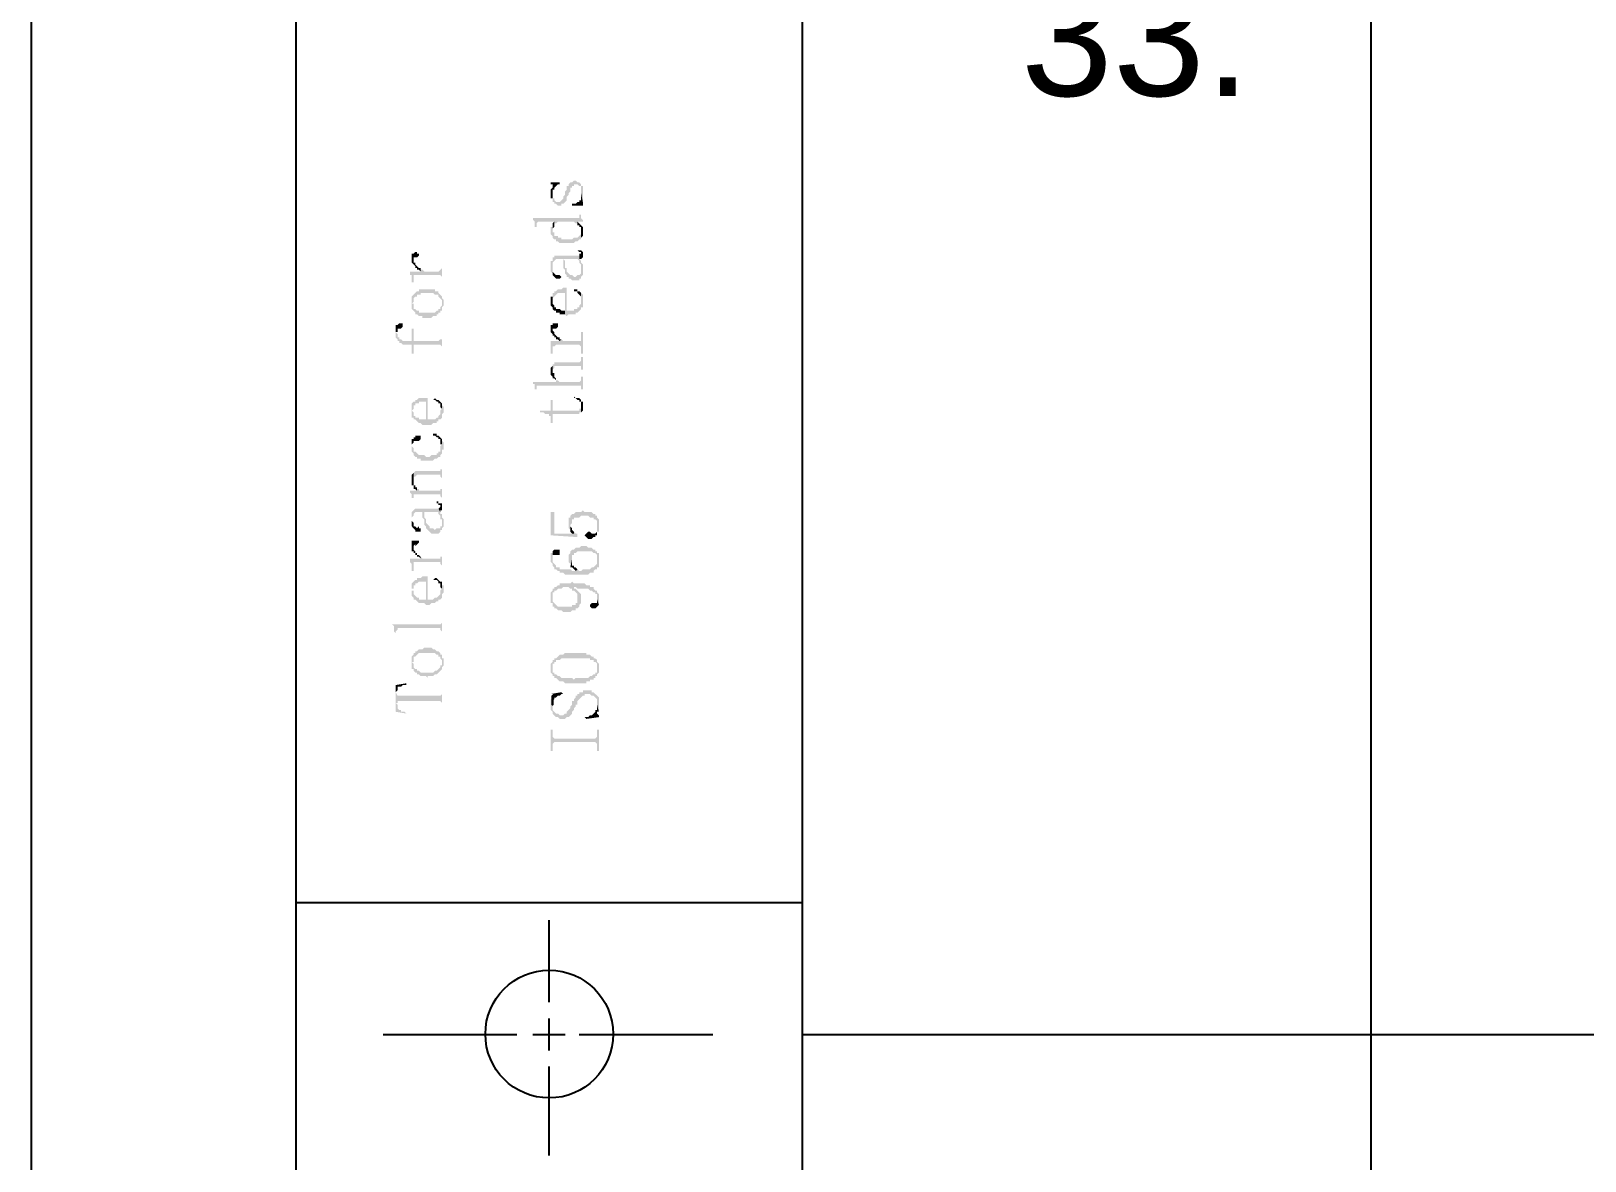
# Model space of a CAD drawing. Header units: millimetres. Extents: x 7018 to 13530, y 4187 to 5692.
# Drawn here: x 9826.37 to 9865.72, y 5070.62 to 5099.23 of the extents above; entities that cross this region are included whole.
import ezdxf

# ---------------------------------------------------------------- set-up
doc = ezdxf.new("R2010")
doc.units = ezdxf.units.MM
doc.styles.get("Standard").update_dxf_attribs({"font": 'arial.ttf'})

msp = doc.modelspace()

# ---------------------------------------------------------------- hatches: boundary and pattern name
at = {"transparency": 33554559}
for points in [[(9839.53, 5095.393), (9839.53, 5095.348), (9839.575, 5095.348), (9839.575, 5094.942), (9839.575, 5095.122), (9839.575, 5095.213), (9839.62, 5095.213), (9839.62, 5095.258), (9839.666, 5095.303), (9839.666, 5095.303), (9839.711, 5095.348), (9839.756, 5095.348), (9839.756, 5095.393)], [(9839.575, 5094.942), (9839.575, 5094.897), (9839.62, 5094.897), (9839.62, 5094.852), (9839.666, 5094.852), (9839.711, 5094.806), (9839.801, 5094.806), (9839.801, 5094.852), (9839.846, 5094.852), (9839.891, 5094.897), (9839.891, 5094.897), (9839.936, 5094.942), (9839.936, 5095.032), (9839.981, 5095.077), (9839.981, 5095.122), (9840.027, 5095.167), (9840.027, 5095.258), (9840.072, 5095.258), (9840.072, 5095.303), (9840.117, 5095.303), (9840.117, 5095.348), (9840.207, 5095.348), (9840.252, 5095.303), (9840.297, 5095.303), (9840.297, 5095.258), (9840.297, 5095.122), (9840.343, 5094.897), (9840.343, 5094.942), (9840.343, 5095.032), (9840.343, 5095.213), (9840.343, 5095.303), (9840.297, 5095.303), (9840.297, 5095.348), (9840.297, 5095.348), (9840.252, 5095.393), (9840.207, 5095.393), (9840.162, 5095.438), (9840.117, 5095.438), (9840.072, 5095.393), (9840.027, 5095.393), (9839.981, 5095.348), (9839.981, 5095.303), (9839.936, 5095.303), (9839.936, 5095.213), (9839.891, 5095.167), (9839.891, 5095.077), (9839.846, 5095.032), (9839.846, 5094.987), (9839.801, 5094.942), (9839.801, 5094.942), (9839.756, 5094.897), (9839.666, 5094.897), (9839.62, 5094.942), (9839.62, 5094.987), (9839.575, 5094.987), (9839.575, 5095.122)], [(9839.53, 5095.122), (9839.53, 5094.987), (9839.575, 5094.987), (9839.575, 5094.942), (9839.575, 5095.303), (9839.575, 5095.258), (9839.53, 5095.213)], [(9840.072, 5094.852), (9840.072, 5094.806), (9840.343, 5094.806), (9840.343, 5094.852), (9840.343, 5094.897), (9840.343, 5094.897), (9840.297, 5095.122), (9840.297, 5095.032), (9840.297, 5094.942), (9840.252, 5094.942), (9840.252, 5094.897), (9840.207, 5094.897), (9840.162, 5094.852), (9840.117, 5094.852)], [(9839.079, 5094.49), (9839.079, 5094.445), (9839.124, 5094.4), (9839.124, 5094.265), (9839.169, 5094.265), (9839.169, 5094.355), (9839.169, 5094.355), (9839.214, 5094.4), (9839.62, 5094.4), (9839.62, 5094.355), (9839.666, 5094.355), (9839.711, 5094.4), (9840.117, 5094.4), (9840.162, 5094.355), (9840.207, 5094.355), (9840.207, 5094.4), (9840.343, 5094.4), (9840.343, 5094.445), (9840.297, 5094.49), (9840.297, 5094.581), (9840.252, 5094.581), (9840.252, 5094.536), (9840.252, 5094.49), (9840.207, 5094.49)], [(9839.53, 5094.175), (9839.53, 5094.084), (9839.575, 5094.039), (9839.575, 5093.994), (9839.62, 5093.949), (9839.666, 5093.949), (9839.666, 5093.904), (9839.711, 5093.904), (9839.756, 5093.859), (9840.117, 5093.859), (9840.162, 5093.904), (9840.207, 5093.904), (9840.252, 5093.949), (9840.297, 5093.949), (9840.297, 5094.175), (9840.297, 5094.084), (9840.252, 5094.039), (9840.252, 5094.039), (9840.207, 5093.994), (9840.117, 5093.994), (9840.072, 5093.949), (9839.801, 5093.949), (9839.801, 5093.994), (9839.711, 5093.994), (9839.711, 5094.039), (9839.62, 5094.039), (9839.62, 5094.129), (9839.575, 5094.129), (9839.575, 5094.31), (9839.575, 5094.265), (9839.53, 5094.265), (9839.53, 5094.22)], [(9839.575, 5094.31), (9839.575, 5094.175), (9839.575, 5094.22), (9839.62, 5094.265), (9839.62, 5094.31), (9839.62, 5094.4), (9839.62, 5094.4), (9839.575, 5094.355)], [(9840.207, 5094.355), (9840.207, 5094.31), (9840.252, 5094.31), (9840.252, 5094.265), (9840.297, 5094.265), (9840.297, 5093.994), (9840.343, 5094.039), (9840.343, 5094.175), (9840.343, 5094.22), (9840.343, 5094.265), (9840.297, 5094.31), (9840.297, 5094.31), (9840.252, 5094.355), (9840.252, 5094.355), (9840.207, 5094.4)], [(9836.01, 5093.452), (9836.01, 5093.362), (9836.01, 5093.362), (9836.055, 5093.317), (9836.055, 5093.452), (9836.055, 5093.498), (9836.145, 5093.498), (9836.19, 5093.543), (9836.19, 5093.588), (9836.145, 5093.588), (9836.145, 5093.633), (9836.1, 5093.633), (9836.055, 5093.588), (9836.01, 5093.588), (9836.01, 5093.498)], [(9836.055, 5093.317), (9836.055, 5093.317), (9836.1, 5093.272), (9836.1, 5093.227), (9836.145, 5093.227), (9836.145, 5093.182), (9836.19, 5093.182), (9836.235, 5093.137), (9836.235, 5093.227), (9836.19, 5093.227), (9836.145, 5093.272), (9836.145, 5093.272), (9836.1, 5093.317), (9836.1, 5093.362), (9836.055, 5093.362), (9836.055, 5093.452)], [(9839.53, 5093.272), (9839.53, 5093.227), (9839.53, 5093.137), (9839.575, 5093.091), (9839.575, 5093.046), (9839.575, 5093.272), (9839.575, 5093.362), (9839.62, 5093.407), (9839.62, 5093.407), (9839.666, 5093.452), (9839.846, 5093.452), (9839.846, 5093.227), (9839.846, 5093.452), (9840.207, 5093.452), (9840.252, 5093.407), (9840.252, 5093.362), (9840.252, 5093.362), (9840.297, 5093.317), (9840.297, 5093.272), (9840.297, 5093.182), (9840.297, 5093.362), (9840.297, 5093.407), (9840.252, 5093.452), (9840.252, 5093.543), (9839.62, 5093.543), (9839.62, 5093.498), (9839.575, 5093.498), (9839.575, 5093.407), (9839.53, 5093.407), (9839.53, 5093.317)], [(9839.846, 5093.227), (9839.891, 5093.182), (9839.891, 5093.091), (9839.891, 5093.091), (9839.936, 5093.046), (9839.936, 5093.001), (9839.981, 5093.001), (9839.981, 5092.956), (9840.027, 5092.956), (9840.072, 5092.911), (9840.252, 5092.911), (9840.252, 5092.956), (9840.297, 5092.956), (9840.297, 5093.001), (9840.343, 5093.046), (9840.343, 5093.182), (9840.343, 5093.272), (9840.343, 5093.317), (9840.343, 5093.317), (9840.297, 5093.362), (9840.297, 5093.091), (9840.297, 5093.091), (9840.252, 5093.046), (9840.207, 5093.046), (9840.162, 5093.001), (9840.117, 5093.001), (9840.072, 5093.046), (9840.027, 5093.046), (9839.981, 5093.091), (9839.981, 5093.091), (9839.936, 5093.137), (9839.936, 5093.227), (9839.891, 5093.227), (9839.891, 5093.407), (9839.846, 5093.452)], [(9840.162, 5093.678), (9840.207, 5093.678), (9840.252, 5093.633), (9840.297, 5093.633), (9840.297, 5093.452), (9840.343, 5093.498), (9840.343, 5093.588), (9840.343, 5093.633), (9840.297, 5093.678), (9840.207, 5093.678)], [(9840.252, 5093.543), (9840.252, 5093.452), (9840.297, 5093.452), (9840.297, 5093.588), (9840.252, 5093.588)], [(9835.965, 5093.137), (9835.965, 5093.046), (9836.01, 5093.046), (9836.01, 5092.956), (9836.01, 5092.866), (9836.055, 5092.866), (9836.055, 5093.001), (9836.055, 5093.046), (9836.732, 5093.046), (9836.777, 5093.001), (9836.777, 5092.866), (9836.777, 5093.362), (9836.777, 5093.227), (9836.777, 5093.227), (9836.732, 5093.182), (9836.732, 5093.182), (9836.687, 5093.137), (9836.326, 5093.137), (9836.281, 5093.182), (9836.235, 5093.182), (9836.235, 5093.137)], [(9839.575, 5093.046), (9839.575, 5093.046), (9839.62, 5093.001), (9839.62, 5093.001), (9839.666, 5092.956), (9839.756, 5092.956), (9839.801, 5093.001), (9839.756, 5093.046), (9839.666, 5093.046), (9839.62, 5093.091), (9839.62, 5093.091), (9839.575, 5093.137), (9839.575, 5093.272)], [(9836.01, 5092.505), (9836.01, 5092.324), (9836.01, 5092.324), (9836.055, 5092.369), (9836.055, 5092.414), (9836.055, 5092.46), (9836.1, 5092.505), (9836.145, 5092.505), (9836.145, 5092.55), (9836.235, 5092.55), (9836.235, 5092.595), (9836.551, 5092.595), (9836.597, 5092.55), (9836.687, 5092.55), (9836.687, 5092.505), (9836.687, 5092.505), (9836.732, 5092.46), (9836.732, 5092.46), (9836.777, 5092.414), (9836.777, 5092.144), (9836.777, 5092.234), (9836.822, 5092.279), (9836.822, 5092.369), (9836.822, 5092.414), (9836.777, 5092.46), (9836.777, 5092.505), (9836.777, 5092.505), (9836.732, 5092.55), (9836.732, 5092.55), (9836.687, 5092.595), (9836.687, 5092.64), (9836.597, 5092.64), (9836.597, 5092.685), (9836.19, 5092.685), (9836.19, 5092.64), (9836.145, 5092.64), (9836.1, 5092.595), (9836.1, 5092.595), (9836.055, 5092.55), (9836.055, 5092.55)], [(9839.575, 5092.505), (9839.575, 5092.414), (9839.575, 5092.46), (9839.575, 5092.46), (9839.62, 5092.505), (9839.62, 5092.505), (9839.666, 5092.55), (9839.666, 5092.55), (9839.711, 5092.595), (9839.891, 5092.595), (9839.891, 5092.053), (9839.936, 5092.008), (9839.936, 5092.008), (9839.981, 5092.053), (9840.162, 5092.053), (9840.162, 5092.098), (9840.207, 5092.098), (9840.252, 5092.144), (9840.252, 5092.144), (9840.297, 5092.189), (9840.297, 5092.234), (9840.343, 5092.234), (9840.343, 5092.414), (9840.343, 5092.505), (9840.343, 5092.55), (9840.297, 5092.595), (9840.297, 5092.414), (9840.297, 5092.324), (9840.297, 5092.324), (9840.252, 5092.279), (9840.252, 5092.234), (9840.207, 5092.234), (9840.207, 5092.189), (9840.117, 5092.189), (9840.117, 5092.144), (9839.936, 5092.144), (9839.936, 5092.73), (9839.846, 5092.73), (9839.801, 5092.685), (9839.711, 5092.685), (9839.666, 5092.64), (9839.62, 5092.64), (9839.62, 5092.595), (9839.575, 5092.595), (9839.575, 5092.55)], [(9840.117, 5092.685), (9840.117, 5092.64), (9840.207, 5092.64), (9840.207, 5092.595), (9840.252, 5092.55), (9840.252, 5092.55), (9840.297, 5092.505), (9840.297, 5092.414), (9840.297, 5092.595), (9840.297, 5092.595), (9840.252, 5092.64), (9840.207, 5092.64), (9840.207, 5092.685)], [(9836.01, 5092.324), (9836.01, 5092.189), (9836.01, 5092.189), (9836.055, 5092.144), (9836.055, 5092.144), (9836.1, 5092.098), (9836.1, 5092.053), (9836.145, 5092.053), (9836.19, 5092.008), (9836.281, 5092.008), (9836.281, 5091.963), (9836.506, 5091.963), (9836.551, 5092.008), (9836.642, 5092.008), (9836.642, 5092.053), (9836.687, 5092.053), (9836.687, 5092.098), (9836.732, 5092.098), (9836.732, 5092.144), (9836.777, 5092.144), (9836.777, 5092.324), (9836.777, 5092.279), (9836.732, 5092.234), (9836.732, 5092.189), (9836.687, 5092.189), (9836.687, 5092.144), (9836.642, 5092.144), (9836.597, 5092.098), (9836.19, 5092.098), (9836.19, 5092.144), (9836.145, 5092.144), (9836.1, 5092.189), (9836.055, 5092.189), (9836.055, 5092.324), (9836.01, 5092.324), (9836.01, 5092.505), (9836.01, 5092.46), (9836.01, 5092.369)], [(9839.53, 5092.369), (9839.53, 5092.279), (9839.575, 5092.234), (9839.575, 5092.189), (9839.62, 5092.144), (9839.666, 5092.144), (9839.666, 5092.098), (9839.756, 5092.098), (9839.756, 5092.053), (9839.891, 5092.053), (9839.891, 5092.144), (9839.801, 5092.144), (9839.756, 5092.189), (9839.666, 5092.189), (9839.666, 5092.234), (9839.62, 5092.234), (9839.62, 5092.279), (9839.62, 5092.279), (9839.575, 5092.324), (9839.575, 5092.505), (9839.53, 5092.505), (9839.53, 5092.414)], [(9835.604, 5091.783), (9835.604, 5091.602), (9835.649, 5091.602), (9835.649, 5091.692), (9835.739, 5091.692), (9835.784, 5091.737), (9835.784, 5091.828), (9835.694, 5091.828), (9835.649, 5091.783)], [(9839.53, 5091.692), (9839.53, 5091.602), (9839.53, 5091.602), (9839.575, 5091.557), (9839.575, 5091.512), (9839.575, 5091.692), (9839.666, 5091.692), (9839.711, 5091.737), (9839.711, 5091.783), (9839.711, 5091.828), (9839.575, 5091.828), (9839.575, 5091.783), (9839.53, 5091.783), (9839.53, 5091.737)], [(9835.604, 5091.602), (9835.604, 5091.467), (9835.604, 5091.467), (9835.649, 5091.421), (9835.649, 5091.376), (9835.694, 5091.376), (9835.694, 5091.331), (9835.739, 5091.331), (9835.784, 5091.286), (9836.01, 5091.286), (9836.01, 5091.06), (9836.055, 5091.06), (9836.055, 5091.286), (9836.732, 5091.286), (9836.777, 5091.241), (9836.777, 5091.106), (9836.777, 5091.647), (9836.777, 5091.421), (9836.732, 5091.421), (9836.687, 5091.376), (9836.055, 5091.376), (9836.055, 5091.692), (9836.01, 5091.692), (9836.01, 5091.376), (9835.784, 5091.376), (9835.739, 5091.421), (9835.694, 5091.421), (9835.694, 5091.467), (9835.649, 5091.467), (9835.649, 5091.557), (9835.604, 5091.602), (9835.604, 5091.783), (9835.604, 5091.692), (9835.604, 5091.647)], [(9839.53, 5091.376), (9839.53, 5091.331), (9839.53, 5091.241), (9839.53, 5091.06), (9839.575, 5091.06), (9839.575, 5091.241), (9839.62, 5091.241), (9839.666, 5091.286), (9840.252, 5091.286), (9840.297, 5091.241), (9840.297, 5091.06), (9840.343, 5091.06), (9840.343, 5091.602), (9840.297, 5091.602), (9840.297, 5091.421), (9840.297, 5091.376), (9839.846, 5091.376), (9839.801, 5091.421), (9839.756, 5091.376)], [(9839.575, 5091.512), (9839.62, 5091.512), (9839.62, 5091.467), (9839.666, 5091.467), (9839.666, 5091.421), (9839.711, 5091.421), (9839.756, 5091.376), (9839.756, 5091.376), (9839.801, 5091.421), (9839.756, 5091.421), (9839.756, 5091.467), (9839.711, 5091.467), (9839.666, 5091.512), (9839.666, 5091.512), (9839.62, 5091.557), (9839.62, 5091.602), (9839.575, 5091.647), (9839.575, 5091.647)], [(9839.53, 5090.609), (9839.53, 5090.519), (9839.575, 5090.474), (9839.575, 5090.429), (9839.62, 5090.429), (9839.666, 5090.383), (9839.666, 5090.338), (9839.666, 5090.429), (9839.62, 5090.474), (9839.62, 5090.564), (9839.575, 5090.564), (9839.575, 5090.79), (9839.575, 5090.745), (9839.53, 5090.699), (9839.53, 5090.654)], [(9839.575, 5090.79), (9839.575, 5090.609), (9839.575, 5090.654), (9839.62, 5090.699), (9839.62, 5090.745), (9840.297, 5090.745), (9840.297, 5090.654), (9840.343, 5090.654), (9840.343, 5090.97), (9840.297, 5090.97), (9840.297, 5090.88), (9840.297, 5090.88), (9840.252, 5090.835), (9839.62, 5090.835), (9839.62, 5090.79)], [(9839.079, 5090.338), (9839.079, 5090.293), (9839.124, 5090.293), (9839.124, 5090.248), (9839.124, 5090.158), (9839.169, 5090.158), (9839.169, 5090.203), (9839.169, 5090.248), (9840.297, 5090.248), (9840.297, 5090.158), (9840.343, 5090.158), (9840.343, 5090.474), (9840.297, 5090.474), (9840.297, 5090.383), (9840.297, 5090.383), (9840.252, 5090.338), (9839.756, 5090.338), (9839.711, 5090.383), (9839.666, 5090.383), (9839.666, 5090.338)], [(9836.01, 5089.752), (9836.01, 5089.616), (9836.01, 5089.616), (9836.055, 5089.661), (9836.055, 5089.752), (9836.1, 5089.752), (9836.1, 5089.797), (9836.19, 5089.797), (9836.19, 5089.842), (9836.371, 5089.842), (9836.371, 5089.255), (9836.506, 5089.255), (9836.551, 5089.3), (9836.642, 5089.3), (9836.642, 5089.345), (9836.687, 5089.345), (9836.687, 5089.391), (9836.732, 5089.391), (9836.777, 5089.436), (9836.777, 5089.481), (9836.777, 5089.526), (9836.822, 5089.571), (9836.822, 5089.616), (9836.822, 5089.706), (9836.822, 5089.706), (9836.777, 5089.752), (9836.777, 5089.797), (9836.777, 5089.661), (9836.777, 5089.661), (9836.732, 5089.616), (9836.732, 5089.526), (9836.732, 5089.526), (9836.687, 5089.481), (9836.687, 5089.436), (9836.642, 5089.436), (9836.597, 5089.391), (9836.416, 5089.391), (9836.416, 5089.932), (9836.19, 5089.932), (9836.145, 5089.887), (9836.1, 5089.887), (9836.1, 5089.842), (9836.055, 5089.842), (9836.01, 5089.797)], [(9836.551, 5089.887), (9836.597, 5089.887), (9836.642, 5089.842), (9836.687, 5089.842), (9836.687, 5089.797), (9836.732, 5089.797), (9836.732, 5089.706), (9836.732, 5089.706), (9836.777, 5089.661), (9836.777, 5089.797), (9836.732, 5089.842), (9836.687, 5089.887), (9836.642, 5089.887), (9836.597, 5089.932), (9836.597, 5089.932)], [(9839.259, 5089.616), (9839.259, 5089.571), (9839.35, 5089.571), (9839.395, 5089.526), (9839.485, 5089.526), (9839.485, 5089.481), (9839.53, 5089.481), (9839.53, 5089.3), (9839.575, 5089.3), (9839.575, 5089.526), (9840.252, 5089.526), (9840.252, 5089.571), (9840.297, 5089.571), (9840.297, 5089.752), (9840.297, 5089.661), (9840.252, 5089.661), (9840.252, 5089.616), (9839.575, 5089.616), (9839.575, 5089.887), (9839.53, 5089.887), (9839.53, 5089.616)], [(9840.117, 5089.932), (9840.162, 5089.932), (9840.207, 5089.887), (9840.252, 5089.887), (9840.252, 5089.842), (9840.297, 5089.842), (9840.297, 5089.571), (9840.343, 5089.616), (9840.343, 5089.706), (9840.343, 5089.752), (9840.343, 5089.842), (9840.297, 5089.842), (9840.297, 5089.887), (9840.297, 5089.887), (9840.252, 5089.932), (9840.162, 5089.932), (9840.117, 5089.977)], [(9836.01, 5089.616), (9836.01, 5089.571), (9836.01, 5089.436), (9836.055, 5089.436), (9836.055, 5089.391), (9836.1, 5089.391), (9836.145, 5089.345), (9836.145, 5089.345), (9836.19, 5089.3), (9836.235, 5089.3), (9836.281, 5089.255), (9836.371, 5089.255), (9836.371, 5089.391), (9836.19, 5089.391), (9836.19, 5089.436), (9836.1, 5089.436), (9836.1, 5089.481), (9836.055, 5089.481), (9836.055, 5089.571), (9836.055, 5089.571), (9836.01, 5089.616), (9836.01, 5089.752), (9836.01, 5089.706), (9836.01, 5089.661)], [(9836.01, 5088.714), (9836.01, 5088.578), (9836.01, 5088.759), (9836.055, 5088.804), (9836.055, 5088.849), (9836.19, 5088.849), (9836.235, 5088.894), (9836.235, 5088.939), (9836.235, 5088.984), (9836.1, 5088.984), (9836.1, 5088.939), (9836.055, 5088.939), (9836.055, 5088.894), (9836.01, 5088.894), (9836.01, 5088.759)], [(9836.01, 5088.578), (9836.055, 5088.533), (9836.055, 5088.488), (9836.055, 5088.488), (9836.1, 5088.443), (9836.145, 5088.443), (9836.145, 5088.398), (9836.235, 5088.398), (9836.235, 5088.352), (9836.551, 5088.352), (9836.597, 5088.398), (9836.642, 5088.398), (9836.687, 5088.443), (9836.732, 5088.443), (9836.732, 5088.488), (9836.777, 5088.533), (9836.777, 5088.623), (9836.822, 5088.623), (9836.822, 5088.759), (9836.822, 5088.804), (9836.777, 5088.849), (9836.777, 5088.894), (9836.777, 5088.759), (9836.777, 5088.759), (9836.732, 5088.714), (9836.732, 5088.578), (9836.687, 5088.578), (9836.687, 5088.533), (9836.642, 5088.533), (9836.642, 5088.488), (9836.506, 5088.488), (9836.461, 5088.443), (9836.371, 5088.443), (9836.326, 5088.488), (9836.19, 5088.488), (9836.145, 5088.533), (9836.145, 5088.533), (9836.1, 5088.578), (9836.055, 5088.578), (9836.055, 5088.668), (9836.055, 5088.668), (9836.01, 5088.714)], [(9836.551, 5088.984), (9836.597, 5088.984), (9836.642, 5088.939), (9836.687, 5088.939), (9836.687, 5088.894), (9836.732, 5088.894), (9836.732, 5088.759), (9836.777, 5088.759), (9836.777, 5088.894), (9836.732, 5088.939), (9836.732, 5088.939), (9836.687, 5088.984), (9836.642, 5088.984), (9836.642, 5089.029), (9836.551, 5089.029)], [(9836.01, 5087.856), (9836.01, 5087.766), (9836.01, 5087.721), (9836.055, 5087.721), (9836.055, 5087.63), (9836.1, 5087.63), (9836.145, 5087.585), (9836.145, 5087.676), (9836.1, 5087.676), (9836.1, 5087.721), (9836.055, 5087.721), (9836.055, 5088.037), (9836.01, 5087.991), (9836.01, 5087.946), (9836.01, 5087.901)], [(9836.055, 5088.037), (9836.055, 5087.856), (9836.055, 5087.946), (9836.1, 5087.946), (9836.145, 5087.991), (9836.732, 5087.991), (9836.732, 5087.946), (9836.777, 5087.901), (9836.777, 5088.172), (9836.777, 5088.127), (9836.732, 5088.127), (9836.732, 5088.082), (9836.1, 5088.082), (9836.055, 5088.037)], [(9835.965, 5087.585), (9835.965, 5087.54), (9836.01, 5087.495), (9836.01, 5087.405), (9836.055, 5087.405), (9836.055, 5087.495), (9836.732, 5087.495), (9836.732, 5087.45), (9836.777, 5087.405), (9836.777, 5087.676), (9836.777, 5087.63), (9836.732, 5087.63), (9836.732, 5087.585), (9836.19, 5087.585), (9836.19, 5087.63), (9836.145, 5087.63), (9836.145, 5087.585)], [(9836.01, 5086.863), (9836.01, 5086.818), (9836.01, 5086.683), (9836.01, 5086.908), (9836.055, 5086.953), (9836.055, 5086.999), (9836.055, 5086.999), (9836.1, 5087.044), (9836.281, 5087.044), (9836.281, 5086.908), (9836.326, 5086.863), (9836.326, 5086.818), (9836.326, 5087.044), (9836.687, 5087.044), (9836.687, 5086.999), (9836.732, 5086.953), (9836.732, 5086.863), (9836.777, 5086.863), (9836.777, 5086.773), (9836.777, 5086.999), (9836.732, 5086.999), (9836.732, 5087.044), (9836.687, 5087.134), (9836.1, 5087.134), (9836.055, 5087.089), (9836.055, 5087.089), (9836.01, 5087.044), (9836.01, 5086.999), (9836.01, 5086.908)], [(9836.642, 5087.314), (9836.642, 5087.269), (9836.687, 5087.269), (9836.687, 5087.224), (9836.732, 5087.224), (9836.732, 5087.089), (9836.777, 5087.089), (9836.777, 5087.224), (9836.777, 5087.269), (9836.687, 5087.269), (9836.687, 5087.314)], [(9836.687, 5087.134), (9836.732, 5087.044), (9836.732, 5087.179), (9836.732, 5087.179)], [(9836.01, 5086.683), (9836.055, 5086.637), (9836.055, 5086.637), (9836.1, 5086.592), (9836.1, 5086.547), (9836.235, 5086.547), (9836.235, 5086.637), (9836.19, 5086.637), (9836.19, 5086.683), (9836.145, 5086.637), (9836.145, 5086.637), (9836.1, 5086.683), (9836.055, 5086.683), (9836.055, 5086.728), (9836.055, 5086.773), (9836.01, 5086.818), (9836.01, 5086.863)], [(9836.326, 5086.818), (9836.326, 5086.728), (9836.371, 5086.683), (9836.371, 5086.637), (9836.371, 5086.637), (9836.416, 5086.592), (9836.416, 5086.592), (9836.461, 5086.547), (9836.461, 5086.547), (9836.506, 5086.502), (9836.687, 5086.502), (9836.732, 5086.547), (9836.732, 5086.592), (9836.777, 5086.592), (9836.777, 5086.637), (9836.777, 5086.637), (9836.822, 5086.683), (9836.822, 5086.773), (9836.822, 5086.863), (9836.777, 5086.908), (9836.777, 5086.953), (9836.777, 5086.683), (9836.732, 5086.683), (9836.732, 5086.637), (9836.642, 5086.637), (9836.597, 5086.592), (9836.551, 5086.637), (9836.461, 5086.637), (9836.461, 5086.683), (9836.416, 5086.728), (9836.416, 5086.728), (9836.371, 5086.773), (9836.371, 5086.818), (9836.371, 5086.863), (9836.326, 5086.908), (9836.326, 5087.044)], [(9839.53, 5087.044), (9839.53, 5086.457), (9840.207, 5086.412), (9840.207, 5086.502), (9840.162, 5086.502), (9840.117, 5086.547), (9840.117, 5086.502), (9839.62, 5086.502), (9839.62, 5087.044)], [(9839.981, 5086.773), (9839.981, 5086.637), (9839.981, 5086.637), (9840.027, 5086.592), (9840.027, 5086.547), (9840.027, 5086.728), (9840.027, 5086.728), (9840.072, 5086.773), (9840.072, 5086.863), (9840.117, 5086.863), (9840.117, 5086.908), (9840.252, 5086.908), (9840.297, 5086.953), (9840.478, 5086.953), (9840.523, 5086.908), (9840.613, 5086.908), (9840.613, 5086.863), (9840.658, 5086.863), (9840.704, 5086.818), (9840.704, 5086.547), (9840.749, 5086.547), (9840.749, 5086.683), (9840.749, 5086.863), (9840.749, 5086.863), (9840.704, 5086.908), (9840.704, 5086.953), (9840.658, 5086.953), (9840.658, 5086.999), (9840.613, 5086.999), (9840.568, 5087.044), (9840.388, 5087.044), (9840.343, 5087.089), (9840.343, 5087.089), (9840.297, 5087.044), (9840.162, 5087.044), (9840.117, 5086.999), (9840.072, 5086.999), (9840.027, 5086.953), (9840.027, 5086.908), (9839.981, 5086.908), (9839.981, 5086.818), (9839.981, 5086.818)], [(9840.027, 5086.547), (9840.027, 5086.547), (9840.072, 5086.502), (9840.117, 5086.502), (9840.117, 5086.547), (9840.117, 5086.547), (9840.072, 5086.592), (9840.072, 5086.637), (9840.072, 5086.637), (9840.027, 5086.683), (9840.027, 5086.728)], [(9836.01, 5086.186), (9836.01, 5086.051), (9836.055, 5086.051), (9836.055, 5086.186), (9836.055, 5086.186), (9836.1, 5086.231), (9836.1, 5086.186), (9836.145, 5086.231), (9836.145, 5086.231), (9836.19, 5086.276), (9836.19, 5086.322), (9836.01, 5086.322), (9836.01, 5086.231)], [(9840.388, 5086.457), (9840.388, 5086.457), (9840.433, 5086.412), (9840.433, 5086.412), (9840.478, 5086.367), (9840.568, 5086.367), (9840.613, 5086.412), (9840.658, 5086.412), (9840.658, 5086.457), (9840.704, 5086.457), (9840.704, 5086.683), (9840.704, 5086.547), (9840.704, 5086.547), (9840.658, 5086.502), (9840.568, 5086.502), (9840.523, 5086.547), (9840.478, 5086.547), (9840.433, 5086.502), (9840.433, 5086.502)], [(9835.965, 5085.87), (9835.965, 5085.78), (9836.01, 5085.735), (9836.01, 5085.645), (9836.01, 5085.554), (9836.055, 5085.554), (9836.055, 5085.78), (9836.732, 5085.78), (9836.732, 5085.735), (9836.777, 5085.69), (9836.777, 5085.554), (9836.777, 5086.096), (9836.777, 5085.915), (9836.732, 5085.915), (9836.732, 5085.87), (9836.281, 5085.87), (9836.235, 5085.915), (9836.235, 5085.87)], [(9836.055, 5086.051), (9836.055, 5086.006), (9836.1, 5086.006), (9836.1, 5085.96), (9836.145, 5085.96), (9836.145, 5085.915), (9836.19, 5085.915), (9836.235, 5085.87), (9836.235, 5085.915), (9836.235, 5085.915), (9836.19, 5085.96), (9836.145, 5085.96), (9836.145, 5086.006), (9836.1, 5086.006), (9836.1, 5086.051), (9836.1, 5086.051), (9836.055, 5086.096), (9836.055, 5086.141), (9836.055, 5086.141)], [(9839.53, 5085.87), (9839.53, 5085.78), (9839.53, 5085.78), (9839.575, 5085.735), (9839.575, 5085.69), (9839.575, 5085.69), (9839.62, 5085.645), (9839.62, 5085.599), (9839.666, 5085.599), (9839.711, 5085.554), (9839.756, 5085.554), (9839.756, 5085.509), (9839.846, 5085.509), (9839.891, 5085.464), (9840.478, 5085.464), (9840.523, 5085.509), (9840.613, 5085.509), (9840.613, 5085.554), (9840.613, 5085.554), (9840.658, 5085.599), (9840.704, 5085.599), (9840.704, 5085.645), (9840.749, 5085.645), (9840.704, 5085.825), (9840.704, 5085.735), (9840.704, 5085.735), (9840.658, 5085.69), (9840.658, 5085.69), (9840.613, 5085.645), (9840.568, 5085.645), (9840.523, 5085.599), (9840.343, 5085.599), (9840.297, 5085.554), (9840.252, 5085.554), (9840.207, 5085.599), (9840.207, 5085.599), (9840.162, 5085.554), (9840.072, 5085.554), (9840.027, 5085.599), (9839.756, 5085.599), (9839.756, 5085.645), (9839.666, 5085.645), (9839.666, 5085.69), (9839.62, 5085.735), (9839.62, 5085.735), (9839.575, 5085.78), (9839.575, 5085.825), (9839.575, 5086.006), (9839.53, 5086.006), (9839.53, 5085.915)], [(9839.575, 5086.006), (9839.575, 5085.87), (9839.575, 5085.96), (9839.756, 5085.96), (9839.756, 5086.051), (9839.756, 5086.096), (9839.62, 5086.096), (9839.575, 5086.051)], [(9839.981, 5085.87), (9839.981, 5085.78), (9839.981, 5085.78), (9840.027, 5085.735), (9840.027, 5085.69), (9840.027, 5085.645), (9840.072, 5085.87), (9840.072, 5085.96), (9840.117, 5085.96), (9840.117, 5086.006), (9840.162, 5086.006), (9840.207, 5086.051), (9840.568, 5086.051), (9840.613, 5086.006), (9840.658, 5086.006), (9840.704, 5085.96), (9840.704, 5085.825), (9840.749, 5085.645), (9840.749, 5085.735), (9840.749, 5085.87), (9840.749, 5086.006), (9840.704, 5086.006), (9840.704, 5086.051), (9840.658, 5086.051), (9840.658, 5086.096), (9840.613, 5086.096), (9840.568, 5086.141), (9840.478, 5086.141), (9840.433, 5086.186), (9840.297, 5086.186), (9840.252, 5086.141), (9840.162, 5086.141), (9840.117, 5086.096), (9840.072, 5086.096), (9840.027, 5086.051), (9840.027, 5086.006), (9840.027, 5086.006), (9839.981, 5085.96)], [(9840.027, 5085.645), (9840.072, 5085.645), (9840.117, 5085.599), (9840.117, 5085.599), (9840.162, 5085.554), (9840.207, 5085.599), (9840.162, 5085.645), (9840.117, 5085.645), (9840.117, 5085.69), (9840.072, 5085.69), (9840.072, 5085.735), (9840.072, 5085.87)], [(9836.01, 5085.193), (9836.01, 5085.058), (9836.01, 5085.103), (9836.055, 5085.103), (9836.055, 5085.193), (9836.1, 5085.193), (9836.1, 5085.238), (9836.145, 5085.238), (9836.19, 5085.284), (9836.371, 5085.284), (9836.371, 5084.697), (9836.461, 5084.697), (9836.506, 5084.742), (9836.597, 5084.742), (9836.642, 5084.787), (9836.687, 5084.787), (9836.687, 5084.832), (9836.732, 5084.832), (9836.777, 5084.877), (9836.777, 5084.922), (9836.777, 5084.968), (9836.822, 5085.013), (9836.822, 5085.103), (9836.822, 5085.193), (9836.777, 5085.193), (9836.777, 5085.284), (9836.777, 5085.103), (9836.777, 5085.103), (9836.732, 5085.058), (9836.732, 5084.968), (9836.732, 5084.968), (9836.687, 5084.922), (9836.687, 5084.922), (9836.642, 5084.877), (9836.597, 5084.877), (9836.551, 5084.832), (9836.416, 5084.832), (9836.416, 5085.419), (9836.281, 5085.419), (9836.235, 5085.374), (9836.145, 5085.374), (9836.145, 5085.329), (9836.1, 5085.329), (9836.055, 5085.284), (9836.055, 5085.284), (9836.01, 5085.238)], [(9836.01, 5085.058), (9836.01, 5084.922), (9836.01, 5084.922), (9836.055, 5084.877), (9836.055, 5084.832), (9836.1, 5084.832), (9836.145, 5084.787), (9836.145, 5084.787), (9836.19, 5084.742), (9836.326, 5084.742), (9836.371, 5084.697), (9836.371, 5084.832), (9836.19, 5084.832), (9836.19, 5084.877), (9836.145, 5084.877), (9836.1, 5084.922), (9836.1, 5084.922), (9836.055, 5084.968), (9836.055, 5085.058), (9836.01, 5085.058), (9836.01, 5085.193), (9836.01, 5085.103)], [(9836.551, 5085.329), (9836.642, 5085.329), (9836.687, 5085.284), (9836.687, 5085.238), (9836.732, 5085.238), (9836.732, 5085.193), (9836.732, 5085.148), (9836.777, 5085.103), (9836.777, 5085.284), (9836.732, 5085.284), (9836.687, 5085.329), (9836.687, 5085.329), (9836.642, 5085.374), (9836.597, 5085.374)], [(9839.575, 5085.058), (9839.575, 5084.877), (9839.575, 5084.922), (9839.575, 5085.013), (9839.62, 5085.013), (9839.62, 5085.058), (9839.666, 5085.058), (9839.711, 5085.103), (9839.801, 5085.103), (9839.846, 5085.148), (9839.981, 5085.148), (9840.027, 5085.103), (9840.072, 5085.103), (9840.072, 5085.058), (9840.117, 5085.148), (9840.162, 5085.148), (9840.207, 5085.103), (9840.478, 5085.103), (9840.523, 5085.058), (9840.568, 5085.058), (9840.613, 5085.013), (9840.658, 5085.013), (9840.658, 5084.968), (9840.704, 5084.968), (9840.704, 5084.832), (9840.704, 5084.832), (9840.749, 5084.697), (9840.749, 5084.832), (9840.749, 5084.922), (9840.749, 5084.968), (9840.704, 5085.013), (9840.704, 5085.058), (9840.658, 5085.058), (9840.613, 5085.103), (9840.613, 5085.148), (9840.523, 5085.148), (9840.523, 5085.193), (9840.433, 5085.193), (9840.388, 5085.238), (9840.117, 5085.238), (9840.072, 5085.284), (9840.027, 5085.238), (9839.756, 5085.238), (9839.756, 5085.193), (9839.711, 5085.193), (9839.666, 5085.148), (9839.62, 5085.148), (9839.62, 5085.103), (9839.575, 5085.103)], [(9840.072, 5085.058), (9840.117, 5085.058), (9840.162, 5085.013), (9840.207, 5084.968), (9840.207, 5084.877), (9840.207, 5084.877), (9840.252, 5084.652), (9840.252, 5084.697), (9840.252, 5084.697), (9840.297, 5084.742), (9840.297, 5084.787), (9840.297, 5084.877), (9840.297, 5084.968), (9840.252, 5085.013), (9840.252, 5085.013), (9840.207, 5085.058), (9840.207, 5085.058), (9840.162, 5085.103), (9840.117, 5085.103), (9840.117, 5085.148)], [(9839.53, 5084.877), (9839.53, 5084.742), (9839.575, 5084.742), (9839.575, 5084.652), (9839.62, 5084.652), (9839.62, 5084.607), (9839.666, 5084.607), (9839.711, 5084.561), (9839.801, 5084.561), (9839.846, 5084.516), (9840.027, 5084.516), (9840.072, 5084.561), (9840.162, 5084.561), (9840.162, 5084.607), (9840.207, 5084.607), (9840.252, 5084.652), (9840.207, 5084.877), (9840.207, 5084.832), (9840.207, 5084.742), (9840.162, 5084.742), (9840.162, 5084.697), (9840.072, 5084.697), (9840.072, 5084.652), (9839.711, 5084.652), (9839.666, 5084.697), (9839.666, 5084.697), (9839.62, 5084.742), (9839.62, 5084.742), (9839.575, 5084.787), (9839.575, 5085.058), (9839.53, 5085.013), (9839.53, 5084.922)], [(9840.523, 5084.652), (9840.523, 5084.652), (9840.568, 5084.607), (9840.658, 5084.607), (9840.704, 5084.652), (9840.704, 5084.652), (9840.749, 5084.697), (9840.704, 5084.832), (9840.704, 5084.742), (9840.568, 5084.742), (9840.523, 5084.697)], [(9835.513, 5084.2), (9835.513, 5084.2), (9835.559, 5084.155), (9835.559, 5084.065), (9835.559, 5084.02), (9835.604, 5083.975), (9835.604, 5083.884), (9835.604, 5084.02), (9835.649, 5084.065), (9835.649, 5084.11), (9836.732, 5084.11), (9836.732, 5084.065), (9836.732, 5084.065), (9836.777, 5084.02), (9836.777, 5083.884), (9836.777, 5084.426), (9836.777, 5084.245), (9836.777, 5084.245), (9836.732, 5084.2), (9836.687, 5084.2)], [(9836.01, 5083.388), (9836.01, 5083.253), (9836.055, 5083.253), (9836.055, 5083.388), (9836.1, 5083.388), (9836.145, 5083.433), (9836.145, 5083.433), (9836.19, 5083.478), (9836.597, 5083.478), (9836.642, 5083.433), (9836.687, 5083.433), (9836.687, 5083.388), (9836.732, 5083.388), (9836.732, 5083.343), (9836.777, 5083.298), (9836.777, 5083.253), (9836.777, 5083.072), (9836.777, 5083.117), (9836.777, 5083.117), (9836.822, 5083.162), (9836.822, 5083.253), (9836.822, 5083.343), (9836.777, 5083.343), (9836.777, 5083.433), (9836.732, 5083.433), (9836.732, 5083.478), (9836.687, 5083.523), (9836.642, 5083.523), (9836.597, 5083.568), (9836.551, 5083.568), (9836.506, 5083.614), (9836.326, 5083.614), (9836.281, 5083.568), (9836.19, 5083.568), (9836.145, 5083.523), (9836.1, 5083.523), (9836.1, 5083.478), (9836.055, 5083.478), (9836.055, 5083.433)], [(9836.01, 5083.253), (9836.01, 5083.162), (9836.01, 5083.072), (9836.055, 5083.072), (9836.055, 5083.027), (9836.1, 5082.982), (9836.145, 5082.982), (9836.145, 5082.937), (9836.19, 5082.937), (9836.235, 5082.892), (9836.371, 5082.892), (9836.416, 5082.846), (9836.416, 5082.892), (9836.551, 5082.892), (9836.597, 5082.937), (9836.642, 5082.937), (9836.687, 5082.982), (9836.687, 5082.982), (9836.732, 5083.027), (9836.732, 5083.027), (9836.777, 5083.072), (9836.777, 5083.253), (9836.777, 5083.162), (9836.732, 5083.162), (9836.732, 5083.117), (9836.687, 5083.072), (9836.687, 5083.072), (9836.642, 5083.027), (9836.597, 5083.027), (9836.551, 5082.982), (9836.235, 5082.982), (9836.19, 5083.027), (9836.145, 5083.027), (9836.145, 5083.072), (9836.1, 5083.072), (9836.055, 5083.117), (9836.055, 5083.162), (9836.055, 5083.207), (9836.01, 5083.253), (9836.01, 5083.388), (9836.01, 5083.298), (9836.01, 5083.298)], [(9839.53, 5083.072), (9839.53, 5082.982), (9839.53, 5082.982), (9839.575, 5082.937), (9839.575, 5082.892), (9839.62, 5082.892), (9839.62, 5082.846), (9839.666, 5082.846), (9839.711, 5082.801), (9839.711, 5082.801), (9839.756, 5082.756), (9839.846, 5082.756), (9839.891, 5082.711), (9840.433, 5082.711), (9840.433, 5082.756), (9840.523, 5082.756), (9840.523, 5082.801), (9840.613, 5082.801), (9840.613, 5082.846), (9840.658, 5082.846), (9840.658, 5082.892), (9840.704, 5082.892), (9840.704, 5082.937), (9840.749, 5082.982), (9840.749, 5083.072), (9840.749, 5083.207), (9840.749, 5083.207), (9840.704, 5083.253), (9840.704, 5083.072), (9840.704, 5082.982), (9840.658, 5082.982), (9840.658, 5082.937), (9840.613, 5082.937), (9840.568, 5082.892), (9840.523, 5082.892), (9840.478, 5082.846), (9840.162, 5082.846), (9840.117, 5082.801), (9840.117, 5082.801), (9840.072, 5082.846), (9839.801, 5082.846), (9839.756, 5082.892), (9839.711, 5082.892), (9839.666, 5082.937), (9839.62, 5082.937), (9839.62, 5082.982), (9839.575, 5082.982), (9839.575, 5083.072), (9839.575, 5083.253), (9839.53, 5083.207), (9839.53, 5083.117)], [(9839.575, 5083.253), (9839.575, 5083.072), (9839.575, 5083.117), (9839.575, 5083.207), (9839.62, 5083.207), (9839.62, 5083.253), (9839.666, 5083.253), (9839.666, 5083.298), (9839.756, 5083.298), (9839.801, 5083.343), (9840.523, 5083.343), (9840.523, 5083.298), (9840.613, 5083.298), (9840.613, 5083.253), (9840.658, 5083.253), (9840.704, 5083.207), (9840.704, 5083.072), (9840.704, 5083.298), (9840.704, 5083.298), (9840.658, 5083.343), (9840.613, 5083.343), (9840.613, 5083.388), (9840.568, 5083.388), (9840.523, 5083.433), (9840.433, 5083.433), (9840.433, 5083.478), (9839.891, 5083.478), (9839.846, 5083.433), (9839.756, 5083.433), (9839.711, 5083.388), (9839.711, 5083.388), (9839.666, 5083.343), (9839.62, 5083.343), (9839.62, 5083.298), (9839.575, 5083.298)], [(9835.604, 5082.666), (9835.604, 5082.485), (9835.604, 5082.485), (9835.649, 5082.53), (9835.649, 5082.621), (9835.739, 5082.621), (9835.784, 5082.666), (9835.874, 5082.666), (9835.874, 5082.711)], [(9835.604, 5082.666), (9835.604, 5081.989), (9835.874, 5081.944), (9835.874, 5081.944), (9835.829, 5081.989), (9835.739, 5081.989), (9835.739, 5082.034), (9835.694, 5082.034), (9835.649, 5082.079), (9835.649, 5082.169), (9835.604, 5082.215), (9835.604, 5082.485)], [(9835.604, 5082.485), (9835.604, 5082.215), (9835.649, 5082.215), (9835.649, 5082.26), (9836.732, 5082.26), (9836.777, 5082.215), (9836.777, 5082.124), (9836.777, 5082.485), (9836.777, 5082.44), (9836.777, 5082.44), (9836.732, 5082.395), (9835.649, 5082.395)], [(9839.53, 5082.169), (9839.53, 5082.034), (9839.53, 5082.034), (9839.575, 5081.989), (9839.575, 5081.944), (9839.575, 5081.944), (9839.62, 5081.899), (9839.62, 5081.899), (9839.666, 5081.853), (9839.711, 5081.853), (9839.756, 5081.808), (9839.891, 5081.808), (9839.936, 5081.853), (9839.981, 5081.853), (9840.027, 5081.899), (9840.027, 5081.899), (9840.072, 5081.944), (9840.072, 5081.989), (9840.117, 5082.034), (9840.117, 5082.079), (9840.162, 5082.124), (9840.162, 5082.169), (9840.207, 5082.169), (9840.207, 5082.26), (9840.252, 5082.305), (9840.252, 5082.305), (9840.297, 5082.35), (9840.297, 5082.35), (9840.343, 5082.395), (9840.388, 5082.395), (9840.388, 5082.44), (9840.523, 5082.44), (9840.568, 5082.395), (9840.613, 5082.395), (9840.658, 5082.35), (9840.658, 5082.35), (9840.704, 5082.305), (9840.704, 5082.169), (9840.749, 5081.989), (9840.749, 5082.124), (9840.749, 5082.169), (9840.749, 5082.35), (9840.749, 5082.35), (9840.704, 5082.395), (9840.704, 5082.395), (9840.658, 5082.44), (9840.658, 5082.44), (9840.613, 5082.485), (9840.568, 5082.485), (9840.568, 5082.53), (9840.343, 5082.53), (9840.343, 5082.485), (9840.252, 5082.485), (9840.252, 5082.44), (9840.207, 5082.44), (9840.207, 5082.395), (9840.162, 5082.395), (9840.162, 5082.35), (9840.117, 5082.305), (9840.117, 5082.26), (9840.072, 5082.26), (9840.072, 5082.169), (9840.027, 5082.124), (9840.027, 5082.079), (9839.981, 5082.034), (9839.981, 5082.034), (9839.936, 5081.989), (9839.936, 5081.944), (9839.891, 5081.944), (9839.846, 5081.899), (9839.756, 5081.899), (9839.711, 5081.944), (9839.666, 5081.944), (9839.62, 5081.989), (9839.62, 5081.989), (9839.575, 5082.034), (9839.575, 5082.35), (9839.53, 5082.305), (9839.53, 5082.215), (9839.53, 5082.215)], [(9839.53, 5082.44), (9839.575, 5082.44), (9839.575, 5082.395), (9839.575, 5082.215), (9839.575, 5082.26), (9839.62, 5082.305), (9839.62, 5082.35), (9839.666, 5082.35), (9839.711, 5082.395), (9839.756, 5082.395), (9839.801, 5082.44), (9839.846, 5082.44), (9839.801, 5082.485)], [(9840.388, 5081.853), (9840.433, 5081.808), (9840.749, 5081.853), (9840.749, 5081.899), (9840.749, 5081.899), (9840.704, 5081.944), (9840.704, 5082.124), (9840.704, 5082.034), (9840.658, 5082.034), (9840.658, 5081.989), (9840.658, 5081.989), (9840.613, 5081.944), (9840.613, 5081.944), (9840.568, 5081.899), (9840.523, 5081.899), (9840.478, 5081.853), (9840.433, 5081.853)], [(9840.704, 5082.124), (9840.704, 5081.944), (9840.704, 5081.989), (9840.749, 5081.989), (9840.704, 5082.169)], [(9839.53, 5081.538), (9839.53, 5080.996), (9839.575, 5080.996), (9839.575, 5081.176), (9839.575, 5081.176), (9839.62, 5081.222), (9840.658, 5081.222), (9840.704, 5081.176), (9840.704, 5080.996), (9840.749, 5080.996), (9840.749, 5081.538), (9840.704, 5081.538), (9840.704, 5081.357), (9840.704, 5081.357), (9840.658, 5081.312), (9839.62, 5081.312), (9839.575, 5081.357), (9839.575, 5081.538)]]:
    msp.add_hatch(color=256, dxfattribs=at).paths.add_polyline_path(points)

# ---------------------------------------------------------------- linework, layer by layer
for p, q in [((9833.076, 5242.873), (9833.076, 4956.132)), ((9860.301, 5242.873), (9860.301, 4986.912)), ((9845.894, 5073.816), (10242.332, 5073.816))]:
    msp.add_line(p, q)
for points in [[(10246.37, 4951.873), (10246.37, 5248.873), (9826.37, 5248.873), (9826.37, 4951.873)], [(9839.575, 5082.35), (9839.575, 5082.169), (9839.575, 5082.395)]]:
    msp.add_lwpolyline(points, close=True)
for points in [[(9845.894, 5242.873), (9845.894, 4956.132)], [(9833.076, 5077.16), (9845.894, 5077.16)], [(9839.485, 5076.708), (9839.485, 5074.632)], [(9839.485, 5074.226), (9839.485, 5073.414)], [(9835.288, 5073.82), (9838.673, 5073.82)], [(9839.079, 5073.82), (9839.891, 5073.82)], [(9840.252, 5073.82), (9843.637, 5073.82)], [(9839.485, 5073.008), (9839.485, 5070.751)]]:
    msp.add_lwpolyline(points)
msp.add_circle((9839.492, 5073.827), 1.618)

# ---------------------------------------------------------------- texts
at = {"insert": (9854.347, 5099.063), "char_height": 2.9997, "width": 34.34827, "attachment_point": 5}
msp.add_mtext('33.', dxfattribs=at)

doc.saveas('drawing.dxf')
